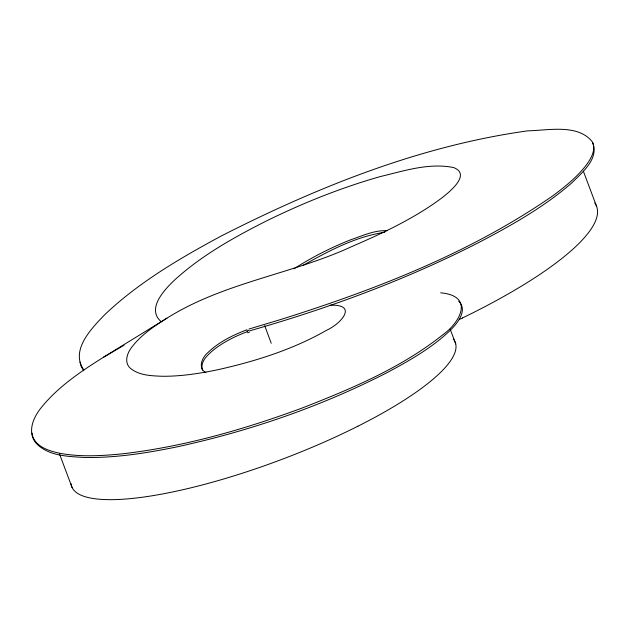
<?xml version="1.0" encoding="UTF-8"?>
<svg xmlns="http://www.w3.org/2000/svg" width="629" height="629" viewBox="0 0 629 629"><rect width="100%" height="100%" fill="white"/><g stroke="black" fill="none" stroke-linecap="round" stroke-linejoin="round"><path stroke-width="0.94" d="M293.916 268.85C311.898 257.253 331.082 247.551 350.974 239.68C362.603 235.749 374.538 230.025 387.063 230.725M161.244 321.718C145.975 308.753 164.814 289.246 174.98 279.701C201.681 255.398 233.54 237.636 265.564 221.384C302.439 203.198 340.784 187.804 380.364 176.552C404.117 170.899 429.143 162.534 453.706 167.589C471.467 174.492 449.24 192.089 442.101 197.742C414.542 218.326 383.124 232.997 351.697 246.615C291.541 274.362 223.562 282.515 166.913 318.195L103.541 357.209C81.125 371.299 58.544 386.379 41.671 407.112C33.738 416.563 27.016 431.258 35.483 442.494C47.505 456.096 67.72 456.418 84.514 457.48C115.296 458.014 145.889 453.202 175.963 447.085C249.744 431.132 321.851 406.31 388.974 371.637C410.808 359.804 432.807 347.302 450.718 329.848C457.645 323.039 467.96 310.191 458.706 301.205M166.913 318.195C154.105 326.223 141.171 334.911 131.878 347.043C127.286 352.727 123.85 362.241 130.117 368.044C138.938 375.607 151.479 375.804 162.502 376.276C180.971 376.37 199.33 373.555 217.375 369.828C255.311 361.384 293.004 349.496 326.868 330.123C341.107 323.644 358.546 304.004 329.895 305.222M103.541 357.209L121.869 346.485M302.643 265.603C328.307 251.191 355.299 236.638 384.751 232.282M122.569 346.092L123.999 345.297M357.374 426.486L357.893 426.218M462.457 317.983L470.987 313.785A259.942 61.563 -20.6 0 0 585.206 236.732L587.942 233.406A259.942 61.563 -20.6 0 0 594.751 202.923M246.993 329.769C232.903 335.108 218.908 341.924 207.979 352.515C202.161 357.193 197.435 368.107 205.911 372.698M247.669 331.554C235.568 336.051 223.806 341.83 213.632 349.842C208.12 354.599 200.698 360.81 202.098 368.948M249.013 329.03L281.698 319.218C376.574 289.269 471.05 252.551 553.221 195.525C565.29 186.498 577.257 176.914 586.448 164.861C591.001 158.587 595.907 150.3 592.707 142.39C578.696 123.433 547.883 130.478 527.692 130.84C420.266 145.802 317.975 186.852 221.785 235.718C180.381 258.016 139.103 282.044 104.815 314.602C91.74 328.189 69.905 350.164 83.783 369.899M249.689 330.823C328.888 308.186 406.633 279.638 479.951 241.913C512.234 224.907 544.431 206.807 572.028 182.701C582.037 172.558 599.531 158.539 592.471 142.492M440.67 292.815C474.172 295.85 461.002 321.962 442.25 335.226C400.87 368.028 351.469 388.714 302.683 407.82C244.516 429.34 184.352 446.653 122.616 453.8C101.733 455.876 80.418 457.165 59.669 453.242C49.345 450.962 36.435 447.172 32.559 436.141M83.681 370.74L81.283 366.66L80.001 362.147M202.53 370.151L202.184 369.254M583.358 171.174L596.685 206.627M450.191 329.171L455.726 343.914M264.683 325.625L271.225 343.269M59.519 454.012L72.146 487.609M32.362 435.15L32.15 433.114M453.25 338.921A204.889 48.527 -20.6 0 1 282.759 459.044A204.889 48.527 -20.6 0 1 71.014 483.78M462.449 317.991A259.942 61.563 -20.6 0 1 459.256 319.532M247.574 332.772A82.635 21.913 -22.2 0 1 249.501 332.073M246.898 330.988A82.635 21.913 -22.2 0 1 248.825 330.28"/></g></svg>
